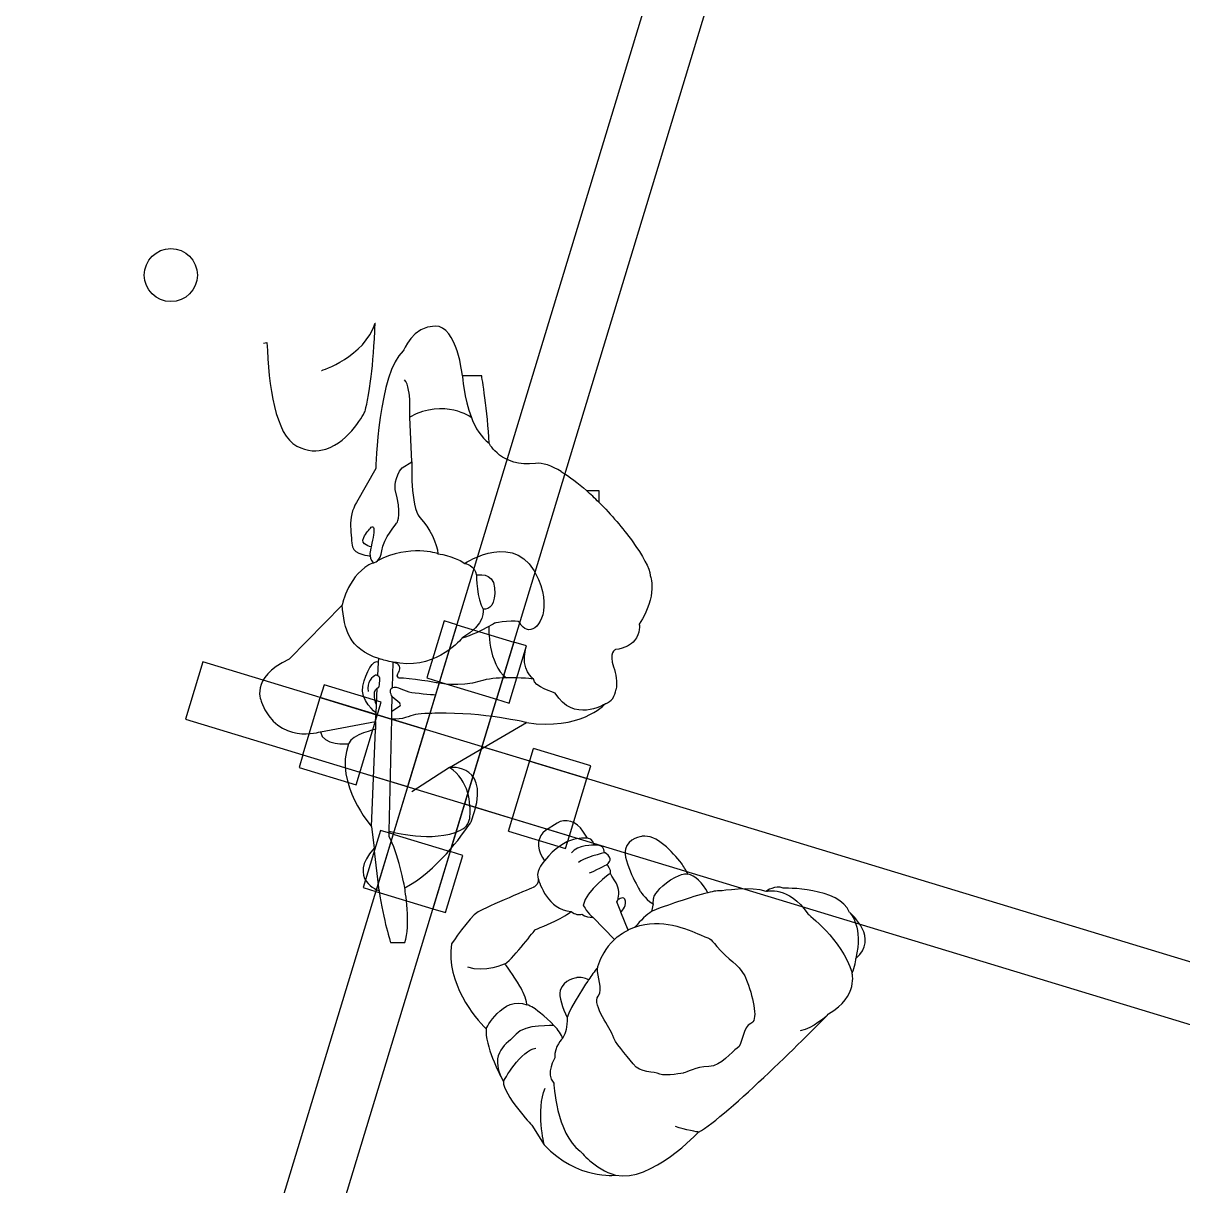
# Model space of a CAD drawing. Header units: millimetres. Extents: x 13722 to 114356, y -17117 to 61088.
# Drawn here: x 71560 to 73308, y 48318 to 50070 of the extents above; entities that cross this region are included whole.
import ezdxf

# ---------------------------------------------------------------- set-up
doc = ezdxf.new("R2010")
doc.units = ezdxf.units.MM
for name, color, linetype in [('01', 3, 'Continuous'), ('02', 250, 'Continuous'), ('Toffu_Outline', 8, 'Continuous')]:
    doc.layers.add(name, color=color, linetype=linetype)

# ---------------------------------------------------------------- blocks, each defined once
blk = doc.blocks.new('2t')
at = {"layer": '02'}
h = blk.add_hatch(dxfattribs=at)
h.set_pattern_fill('AR-CONC', color=6, scale=50)
h.paths.add_polyline_path([(94283.9, -5120.8, 1), (94363.9, -5120.8, 1)])
at = {"layer": '02', "color": 6, "lineweight": 30}
blk.add_circle((94323.9, -5120.8), 40, dxfattribs=at)
blk = doc.blocks.new('90_90')
at = {"layer": '02'}
for p, q in [((12638.8, -431.1), (12618.8, -431.1)), ((12618.8, -431.1), (12618.8, -521.1)), ((12638.8, -431.1), (12638.8, -521.1)), ((12638.8, -431.1), (12728.8, -431.1)), ((12728.8, -431.1), (12728.8, -521.1)), ((12748.8, -431.1), (12728.8, -431.1)), ((12748.8, -521.1), (12748.8, -431.1)), ((12618.8, -521.1), (12748.8, -521.1)), ((12638.8, -521.1), (12638.8, -596.1)), ((12728.8, -596.1), (12728.8, -521.1)), ((12473.8, -576.1), (12473.8, -596.1)), ((12563.8, -576.1), (12473.8, -576.1)), ((12563.8, -596.1), (12563.8, -576.1)), ((12803.8, -576.1), (12803.8, -596.1)), ((12893.8, -576.1), (12803.8, -576.1)), ((12893.8, -596.1), (12893.8, -576.1)), ((12563.8, -596.1), (12473.8, -596.1)), ((12473.8, -596.1), (12473.8, -686.1)), ((12563.8, -596.1), (12563.8, -606.1)), ((12803.8, -596.1), (12563.8, -596.1)), ((12563.8, -606.1), (12563.8, -686.1)), ((12893.8, -596.1), (12803.8, -596.1)), ((12803.8, -596.1), (12803.8, -606.1)), ((12803.8, -606.1), (12803.8, -686.1)), ((12893.8, -596.1), (12893.8, -686.1)), ((12563.8, -686.1), (12473.8, -686.1)), ((12473.8, -686.1), (12473.8, -706.1)), ((12563.8, -706.1), (12563.8, -686.1)), ((12563.8, -686.1), (12803.8, -686.1)), ((12638.8, -686.1), (12638.8, -761.1)), ((12728.8, -761.1), (12728.8, -686.1)), ((12893.8, -686.1), (12803.8, -686.1)), ((12803.8, -686.1), (12803.8, -706.1)), ((12893.8, -706.1), (12893.8, -686.1)), ((12473.8, -706.1), (12563.8, -706.1)), ((12803.8, -706.1), (12893.8, -706.1)), ((12618.8, -761.1), (12618.8, -851.1)), ((12618.8, -761.1), (12748.8, -761.1)), ((12638.8, -761.1), (12638.8, -851.1)), ((12728.8, -761.1), (12728.8, -851.1)), ((12748.8, -851.1), (12748.8, -761.1)), ((12618.8, -851.1), (12638.8, -851.1)), ((12638.8, -851.1), (12728.8, -851.1)), ((12728.8, -851.1), (12748.8, -851.1))]:
    blk.add_line(p, q, dxfattribs=at)
for points in [[(12728.8, -596.1), (12638.8, -596.1)], [(12638.8, -686.1), (12728.8, -686.1)]]:
    blk.add_lwpolyline(points, dxfattribs=at)
blk = doc.blocks.new('RW')
at = {"layer": '02'}
blk.add_line((92488.9, -23436.7), (92462.7, -23522.8), dxfattribs=at)
for points in [[(92083.4, -24771.4), (92169.5, -24797.6), (93109.9, -21702.3), (93023.8, -21676.1)], [(96720.6, -24816.3), (96746.7, -24730.2), (92154, -23334.9), (92127.9, -23421)]]:
    blk.add_lwpolyline(points, close=True, dxfattribs=at)
at = {"layer": '02', "rotation": 73.10102855420456}
blk.add_blockref('90_90', (88218.5, -35442.5), dxfattribs=at)
blk = doc.blocks.new('FWFW')
at = {"layer": 'Toffu_Outline'}
for p, q in [((106510, -5802.1), (106510.2, -5796.7)), ((106510.2, -5796.7), (106510.3, -5796)), ((106508.9, -5822.6), (106510, -5802.1)), ((106530.8, -5840.1), (106531.7, -5801.9)), ((106531.7, -5801.9), (106531.7, -5801.8)), ((106506.7, -5866.4), (106508, -5841.2)), ((106508, -5841.2), (106508, -5841.1)), ((106506.1, -5878.9), (106506.7, -5866.5)), ((106505.4, -5891.5), (106506.1, -5878.9)), ((106499.1, -6049.5), (106505.4, -5903.3)), ((106616.8, -5960.6), (106560.1, -5997.3)), ((106510.6, -6146.3), (106503.1, -6082.2))]:
    blk.add_line(p, q, dxfattribs=at)
for points in [[(106423.8, -5362.7), (106423.8, -5362.7), (106489.1, -5341.4), (106504.7, -5291.3)], [(106497.8, -5378.8), (106500.4, -5359.9), (106502.8, -5334.8), (106504.2, -5303)], [(106504.2, -5303), (106504.4, -5299.2), (106504.6, -5295.3), (106504.7, -5291.3)], [(106504.7, -5291.3), (106504.7, -5291.3), (106505.3, -5291.2), (106505.3, -5291.2)], [(106336.3, -5321.2), (106336.3, -5321.2), (106341.7, -5320.2), (106341.7, -5320.2)], [(106341.7, -5320.2), (106344.1, -5385.6), (106354.3, -5459.8), (106386.7, -5476.5)], [(106547.1, -5333), (106510.1, -5364.5), (106505.6, -5510), (106505.6, -5510)], [(106556.8, -5404), (106556.8, -5404), (106555.4, -5381.3), (106548.8, -5376.6)], [(106665.4, -5370.7), (106665.4, -5370.7), (106636.4, -5370.7), (106636.4, -5370.7)], [(106636.4, -5370.7), (106636.4, -5370.7), (106638.3, -5403.8), (106649.8, -5433.4)], [(106676.8, -5472), (106674.3, -5425.2), (106665.4, -5370.7), (106665.4, -5370.7)], [(106489.3, -5424.5), (106489.3, -5424.5), (106493.6, -5410.1), (106497.8, -5378.8)], [(106649.8, -5433.4), (106649.8, -5433.4), (106610.1, -5404), (106556.8, -5432.7)], [(106556.8, -5432.7), (106556.8, -5432.7), (106556.8, -5404), (106556.8, -5404)], [(106430.5, -5480.9), (106466.6, -5469.5), (106489.3, -5424.5), (106489.3, -5424.5)], [(106560.1, -5500), (106560.1, -5500), (106556.8, -5432.7), (106556.8, -5432.7)], [(106649.8, -5433.4), (106655.8, -5448.9), (106664.4, -5463.5), (106676.8, -5472)], [(106386.7, -5476.5), (106402.8, -5484.8), (106417.5, -5485), (106430.5, -5480.9)], [(106430.5, -5480.9), (106430.5, -5480.9), (106430.5, -5480.9), (106430.5, -5480.9)], [(106430.5, -5480.9), (106430.5, -5480.9), (106430.5, -5480.9), (106430.5, -5480.9)], [(106676.9, -5472.6), (106676.9, -5472.4), (106676.8, -5472.2), (106676.8, -5472)], [(106746.6, -5502.5), (106694.6, -5508.7), (106676.9, -5472.6), (106676.9, -5472.6)], [(106545.5, -5509.3), (106545.5, -5509.3), (106560.1, -5500), (106560.1, -5500)], [(106560.1, -5500), (106560.1, -5500), (106557.6, -5568), (106572.1, -5584)], [(106505.6, -5510), (106505.6, -5510), (106476.5, -5561.2), (106476.5, -5561.2)], [(106534.8, -5542), (106534.8, -5542), (106533.5, -5522), (106545.5, -5509.3)], [(106785.3, -5514.7), (106770.7, -5506), (106757.3, -5501.2), (106746.6, -5502.5)], [(106785.3, -5514.7), (106797.5, -5522), (106810.5, -5532), (106823.4, -5543.5)], [(106538.1, -5591.3), (106538.1, -5591.3), (106545.5, -5578), (106534.8, -5542)], [(106841.9, -5560.9), (106835.8, -5554.9), (106829.7, -5549), (106823.4, -5543.5)], [(106823.4, -5543.5), (106823.4, -5543.5), (106841.9, -5543.5), (106841.9, -5543.5)], [(106841.9, -5543.5), (106841.9, -5543.5), (106841.9, -5560.9), (106841.9, -5560.9)], [(106476.5, -5561.2), (106470.2, -5572.2), (106467.2, -5584.7), (106467.8, -5597.4)], [(106841.9, -5560.9), (106860.7, -5579.7), (106878.4, -5600.4), (106892.1, -5619.4)], [(106572.1, -5584), (106586.6, -5600), (106599.1, -5624), (106599.1, -5638.5)], [(106467.8, -5597.4), (106468.4, -5608.9), (106469.3, -5622.3), (106470.6, -5628.2)], [(106487.5, -5614.3), (106490.9, -5607.5), (106495.7, -5602.1), (106498.8, -5598.8)], [(106498.8, -5598.8), (106500.3, -5597.3), (106502.9, -5598.3), (106502.9, -5600.5)], [(106502.9, -5600.5), (106503, -5604.9), (106502.3, -5613.1), (106498.8, -5628.2)], [(106514.8, -5634), (106516.8, -5616), (106538.1, -5591.3), (106538.1, -5591.3)], [(106640.1, -5653.1), (106640.1, -5653.1), (106719.1, -5599.5), (106751.1, -5677.5)], [(106498.8, -5628.2), (106498.8, -5628.2), (106481.8, -5625.3), (106487.5, -5614.3)], [(106892.1, -5619.4), (106908, -5641.3), (106918.7, -5660.6), (106919.4, -5671.3)], [(106470.6, -5628.2), (106473.1, -5639.7), (106497, -5642), (106497, -5642)], [(106497.8, -5632.7), (106497.8, -5632.7), (106496.1, -5637.1), (106497, -5642)], [(106498.8, -5628.2), (106498.5, -5629.7), (106498.1, -5631.1), (106497.8, -5632.7)], [(106599.1, -5638.5), (106599.1, -5638.5), (106557.5, -5623.9), (106508.4, -5649.2)], [(106508.4, -5649.2), (106511.2, -5646.7), (106513.9, -5642.2), (106514.8, -5634)], [(106599.1, -5638.5), (106599.1, -5638.5), (106620.7, -5641.1), (106640.1, -5653.1)], [(106502, -5652.2), (106465.1, -5667.2), (106455.1, -5716), (106455.1, -5716)], [(106497, -5642), (106496.5, -5646.4), (106502, -5652.2), (106502, -5652.2)], [(106502, -5652.2), (106502, -5652.2), (106505.2, -5652.1), (106508.4, -5649.2)], [(106508.4, -5649.2), (106508.4, -5649.2), (106508.3, -5649.2), (106508.3, -5649.2)], [(106640.1, -5653.1), (106640.1, -5653.1), (106655.3, -5656), (106657.4, -5670.7)], [(106657.4, -5670.7), (106657.4, -5670.7), (106682.8, -5665.3), (106684.8, -5690)], [(106657.4, -5670.7), (106657.4, -5670.7), (106658.3, -5708.5), (106667.4, -5722)], [(106919.4, -5671.3), (106919.4, -5671.3), (106931.4, -5701.3), (106902.8, -5744.7)], [(106684.8, -5690), (106686.8, -5714.6), (106677.4, -5724), (106667.4, -5722)], [(106751.1, -5677.5), (106771.7, -5727.8), (106748.9, -5757.8), (106733.1, -5752.5)], [(106455.1, -5716), (106455.1, -5716), (106375.1, -5797.5), (106375.1, -5797.5)], [(106510.2, -5796.7), (106465, -5782.2), (106458.2, -5752.6), (106455.1, -5716)], [(106667.4, -5722), (106667.4, -5722), (106672.5, -5744.7), (106635.6, -5766)], [(106685.1, -5743), (106685.1, -5743), (106681.6, -5745.2), (106675.9, -5748.3)], [(106722.6, -5742.5), (106720.1, -5737), (106685.1, -5743), (106685.1, -5743)], [(106733.1, -5752.5), (106730.1, -5751.5), (106725.1, -5748), (106722.6, -5742.5)], [(106902.8, -5744.7), (106902.8, -5744.7), (106905, -5758.2), (106895.8, -5769.4)], [(106675.9, -5748.3), (106666.2, -5753.7), (106650.2, -5761.8), (106635.6, -5766)], [(106675.9, -5748.3), (106675.9, -5748.3), (106674.6, -5805.5), (106702.6, -5825.5)], [(106635.6, -5766), (106635.6, -5766), (106599.1, -5811), (106542.1, -5803.5)], [(106895.8, -5769.4), (106890.6, -5775.7), (106881.7, -5781.2), (106866.8, -5783)], [(106375.1, -5797.5), (106314.1, -5826.1), (106333.6, -5862.5), (106333.6, -5862.5)], [(106531.7, -5801.9), (106523.7, -5800.5), (106516.6, -5798.7), (106510.2, -5796.7)], [(106743.4, -5827.3), (106743.4, -5827.3), (106723.6, -5813.2), (106731.6, -5783)], [(106866.8, -5783), (106866.8, -5783), (106856.4, -5787.5), (106864.1, -5809.1)], [(106542.1, -5803.5), (106538.5, -5803), (106535, -5802.4), (106531.7, -5801.9)], [(106540.2, -5806.1), (106538.5, -5804.1), (106532.7, -5802.2), (106531.7, -5801.9)], [(106538.2, -5821.1), (106540.3, -5817.2), (106544.2, -5810.7), (106540.2, -5806.1)], [(106864.1, -5809.1), (106867.9, -5819.8), (106869.6, -5832.1), (106868, -5842.6)], [(106505.1, -5821.7), (106502, -5822.8), (106491.1, -5832), (106494.1, -5846)], [(106508.6, -5822.4), (106507.3, -5821.8), (106505.9, -5821.4), (106505.1, -5821.7)], [(106508.9, -5822.6), (106508.8, -5822.5), (106508.7, -5822.5), (106508.6, -5822.4)], [(106511.8, -5827.6), (106511.9, -5825.5), (106510.8, -5823.6), (106508.9, -5822.6)], [(106510.8, -5838.4), (106511.4, -5836), (106511.7, -5831), (106511.8, -5827.6)], [(106541, -5826), (106539.5, -5826.1), (106537.4, -5822.4), (106538.2, -5821.1)], [(106598.8, -5833.3), (106598.8, -5833.3), (106555, -5825.4), (106541, -5826)], [(106662.8, -5830.6), (106632.8, -5840), (106598.8, -5833.3), (106598.8, -5833.3)], [(106702.6, -5825.5), (106689, -5825.7), (106674.4, -5827.1), (106662.8, -5830.6)], [(106743.4, -5827.3), (106743.4, -5827.3), (106724.3, -5825.1), (106702.6, -5825.5)], [(106776.1, -5848.7), (106776.1, -5848.7), (106743.4, -5838.6), (106743.4, -5827.3)], [(106506.7, -5866.4), (106506.3, -5865.3), (106499.1, -5846.7), (106508, -5841.2)], [(106508, -5841.2), (106508.3, -5840.9), (106508.7, -5840.8), (106509.1, -5840.6)], [(106509.1, -5840.6), (106510, -5840.2), (106510.6, -5839.3), (106510.8, -5838.4)], [(106530.5, -5854), (106530.5, -5854), (106523.9, -5843.3), (106530.8, -5840.1)], [(106530.8, -5840.1), (106537.8, -5837), (106547.8, -5846), (106560.1, -5847.6)], [(106560.1, -5847.6), (106572.4, -5849.3), (106596.4, -5851.3), (106596.4, -5851.3)], [(106851.7, -5864.7), (106849.7, -5865.9), (106803.5, -5894), (106776.1, -5848.7)], [(106851.8, -5864.6), (106861.4, -5861.8), (106866.4, -5853.2), (106868, -5842.6)], [(106868, -5842.6), (106868, -5842.6), (106868, -5842.6), (106868, -5842.6)], [(106333.6, -5862.5), (106358.6, -5927.5), (106422.4, -5906.8), (106422.4, -5906.8)], [(106506.7, -5866.5), (106506.7, -5866.5), (106506.7, -5866.5), (106506.7, -5866.4)], [(106530, -5876), (106530, -5876), (106530.5, -5854), (106530.5, -5854)], [(106541.9, -5864), (106541.9, -5864), (106530.5, -5854), (106530.5, -5854)], [(106541.6, -5868.5), (106543.1, -5867.5), (106543.3, -5865.3), (106541.9, -5864)], [(106732.8, -5893), (106813.1, -5905.1), (106849.8, -5866.8), (106851.7, -5864.7)], [(106851.8, -5864.6), (106851.8, -5864.6), (106851.7, -5864.6), (106851.7, -5864.7)], [(106529.8, -5887.9), (106529.8, -5887.9), (106530, -5876), (106530, -5876)], [(106565.6, -5881), (106557.1, -5883), (106545.8, -5888.9), (106529.8, -5887.9)], [(106530, -5876), (106530, -5876), (106541.6, -5868.5), (106541.6, -5868.5)], [(106598.6, -5879), (106598.6, -5879), (106574.1, -5879), (106565.6, -5881)], [(106732.8, -5893), (106732.8, -5893), (106668.6, -5877.5), (106598.6, -5879)], [(106422.4, -5906.8), (106422.4, -5906.8), (106505.4, -5891.5), (106505.4, -5891.5)], [(106505.4, -5903.3), (106505.4, -5903.3), (106470.3, -5910.3), (106464.5, -5924.9)], [(106505.4, -5891.5), (106505.4, -5891.5), (106505.4, -5903.3), (106505.4, -5903.3)], [(106525.9, -6056.7), (106525.9, -6056.7), (106529.8, -5887.9), (106529.8, -5887.9)], [(106616.8, -5960.6), (106616.8, -5960.6), (106732.8, -5893), (106732.8, -5893)], [(106422.4, -5906.8), (106424.6, -5928.5), (106464.5, -5924.9), (106464.5, -5924.9)], [(106464.5, -5924.9), (106442.9, -5986.2), (106499.1, -6049.5), (106499.1, -6049.5)], [(106649.3, -6042.7), (106684.2, -5954), (106616.8, -5960.6), (106616.8, -5960.6)], [(106647.7, -6034.5), (106649, -6015.5), (106646.8, -5980.7), (106616.8, -5960.6)], [(106644.3, -6045.4), (106646.2, -6042.2), (106647.4, -6038.4), (106647.7, -6034.5)], [(106646.8, -6046.5), (106648.4, -6044.1), (106649.3, -6042.7), (106649.3, -6042.7)], [(106818, -6056.7), (106808.6, -6042.1), (106791.1, -6036.6), (106779, -6044.5)], [(106499.1, -6049.5), (106499.1, -6049.5), (106503.1, -6082.2), (106503.1, -6082.2)], [(106525.8, -6065.3), (106525.8, -6065.3), (106525.9, -6056.7), (106525.9, -6056.7)], [(106525.8, -6056.7), (106525.8, -6056.7), (106525.8, -6056.7), (106525.9, -6056.7)], [(106525.9, -6056.7), (106529.5, -6057.7), (106591.7, -6075), (106633.6, -6055.2)], [(106549.4, -6142), (106597, -6117.6), (106636.6, -6061.8), (106646.8, -6046.5)], [(106633.6, -6055.2), (106638.2, -6053.1), (106641.9, -6049.6), (106644.3, -6045.4)], [(106761.7, -6055.6), (106749.6, -6063.5), (106747.4, -6081.6), (106756.8, -6096.2)], [(106779, -6044.5), (106779, -6044.5), (106761.7, -6055.6), (106761.7, -6055.6)], [(106824.8, -6067.3), (106824.8, -6067.3), (106818, -6056.7), (106818, -6056.7)], [(106966.4, -6105), (106953.4, -6088.4), (106928.2, -6060.9), (106907.3, -6064.4)], [(106549.4, -6142), (106549.4, -6142), (106538.8, -6086.3), (106525.8, -6065.3)], [(106824.8, -6067.3), (106824.8, -6067.3), (106790.5, -6061.2), (106760.1, -6101.2)], [(106835.1, -6077.8), (106835.1, -6077.8), (106809.8, -6077), (106800.5, -6089.5)], [(106835.1, -6077.8), (106834.2, -6068), (106824.8, -6067.3), (106824.8, -6067.3)], [(106850.7, -6089.2), (106849.5, -6074.6), (106835.1, -6077.8), (106835.1, -6077.8)], [(106907.3, -6064.4), (106907.3, -6064.4), (106886.4, -6066.6), (106881.9, -6083.8)], [(106503.1, -6082.2), (106461.6, -6129.2), (106510.6, -6146.3), (106510.6, -6146.3)], [(106850.7, -6089.2), (106850.7, -6089.2), (106816.6, -6097.3), (106811.5, -6103.7)], [(106858.2, -6095.8), (106855.7, -6090.9), (106850.7, -6089.2), (106850.7, -6089.2)], [(106853.7, -6107.2), (106853.7, -6107.2), (106861.5, -6102.5), (106858.2, -6095.8)], [(106881.9, -6083.8), (106877.3, -6101), (106904.2, -6146.9), (106904.2, -6146.9)], [(106760.2, -6101.4), (106760.1, -6101.4), (106746.9, -6115), (106750, -6126.1)], [(106756.8, -6096.2), (106756.8, -6096.2), (106760.1, -6101.2), (106760.1, -6101.2)], [(106760.1, -6101.2), (106760.1, -6101.2), (106760.2, -6101.4), (106760.2, -6101.4)], [(106760.1, -6101.2), (106760.1, -6101.2), (106760.1, -6101.3), (106760.1, -6101.3)], [(106853.7, -6107.2), (106853.7, -6107.2), (106833.6, -6118.1), (106827.2, -6120.1)], [(106859.3, -6120.3), (106861.1, -6114.4), (106855, -6107.6), (106853.7, -6107.2)], [(106976.1, -6121.3), (106972.9, -6114.8), (106969.5, -6109), (106966.4, -6105)], [(106750.4, -6127.6), (106752.3, -6137.6), (106743.5, -6141.3), (106743.5, -6141.3)], [(106750, -6126.1), (106750, -6126.1), (106750.1, -6126.6), (106750.4, -6127.6)], [(106750.4, -6127.6), (106752.6, -6135.8), (106764.8, -6174.8), (106800.1, -6177.9)], [(106859.3, -6120.3), (106859.3, -6120.3), (106822.5, -6145.7), (106818.4, -6168.5)], [(106861.7, -6124.3), (106860.3, -6121.8), (106859.3, -6120.3), (106859.3, -6120.3)], [(106866.2, -6131.3), (106866.2, -6131.3), (106861.7, -6124.3), (106861.7, -6124.3)], [(106926.2, -6153.1), (106930.1, -6146.9), (106941.4, -6131.9), (106966.5, -6121.9)], [(106966.5, -6121.9), (106969.4, -6120.7), (106973.2, -6120.9), (106976.1, -6121.3)], [(107006.4, -6149.4), (106997.7, -6135), (106987.3, -6122.8), (106976.1, -6121.3)], [(106510.6, -6146.3), (106517.5, -6192.2), (106528.1, -6224.3), (106528.1, -6224.3)], [(106549.4, -6224.3), (106558.8, -6200.7), (106549.4, -6142), (106549.4, -6142)], [(106743.5, -6141.3), (106743.5, -6141.3), (106673.3, -6170.5), (106659.8, -6178.4)], [(106871.1, -6157.8), (106873.2, -6149.6), (106871.8, -6139.9), (106866.2, -6131.3)], [(106904.2, -6146.9), (106904.2, -6146.9), (106910.4, -6157.3), (106923.6, -6166.4)], [(107025.6, -6146.7), (107022.7, -6145.9), (107015.6, -6147.1), (107006.4, -6149.4)], [(107094, -6147.4), (107073.3, -6139.7), (107025.6, -6146.7), (107025.6, -6146.7)], [(107120, -6142.5), (107107.8, -6137.4), (107094.8, -6146.8), (107094, -6147.4)], [(107094, -6147.4), (107095.6, -6147), (107127.4, -6138.3), (107156.9, -6181.2)], [(107094, -6147.4), (107094, -6147.4), (107094, -6147.4), (107094, -6147.4)], [(107220, -6179.1), (107205.1, -6140.9), (107120, -6142.5), (107120, -6142.5)], [(106869, -6163.4), (106869.5, -6162.4), (106870.4, -6161.1), (106870.8, -6160)], [(106875, -6178.3), (106875, -6178.3), (106869, -6163.4), (106869, -6163.4)], [(106882, -6161.9), (106880.7, -6152.6), (106870.8, -6160), (106870.8, -6160)], [(106870.8, -6160), (106870.9, -6159.3), (106871, -6158.6), (106871.1, -6157.8)], [(106875.1, -6178.3), (106875.1, -6178.3), (106883.3, -6171.3), (106882, -6161.9)], [(106923.6, -6166.4), (106923.6, -6166.4), (106924.4, -6158.6), (106924.4, -6158.6)], [(106924.4, -6158.6), (106924.6, -6156.6), (106925.2, -6154.8), (106926.2, -6153.1)], [(107006.4, -6149.4), (106981.2, -6155.6), (106940, -6170.2), (106925, -6176)], [(106659.8, -6178.4), (106646.3, -6186.2), (106619.8, -6226.6), (106619.8, -6226.6)], [(106779.8, -6190.4), (106790, -6185.5), (106800.2, -6177.9), (106800.2, -6177.9)], [(106800.2, -6177.9), (106806, -6182.5), (106811.7, -6183), (106816.4, -6181.9)], [(106816.4, -6181.9), (106821.7, -6185.2), (106827.6, -6186.9), (106833.3, -6186.6)], [(106818.4, -6168.5), (106818.4, -6168.5), (106825.7, -6181.7), (106833.3, -6186.6)], [(106875.1, -6178.4), (106875.1, -6178.4), (106875, -6178.3), (106875, -6178.3)], [(106875.1, -6178.6), (106875.1, -6178.6), (106875.1, -6178.3), (106875.1, -6178.3)], [(106886.1, -6205.8), (106886.1, -6205.8), (106875.1, -6178.6), (106875.1, -6178.6)], [(106921.4, -6177.9), (106914.1, -6182.1), (106905.1, -6191.2), (106896.3, -6201.3)], [(106923.6, -6166.4), (106923.6, -6166.4), (106921.4, -6177.9), (106921.4, -6177.9)], [(106925, -6176), (106923.9, -6176.5), (106922.6, -6177.1), (106921.4, -6177.9)], [(107156.9, -6181.2), (107156.9, -6181.2), (107207.9, -6219.9), (107223.6, -6269.9)], [(107220, -6179.1), (107220, -6179.1), (107220.1, -6179.1), (107220.1, -6179.2)], [(107229.3, -6248.3), (107265.3, -6218.4), (107222.5, -6181.2), (107220.1, -6179.2)], [(107220.1, -6179.2), (107221.5, -6180.7), (107240.5, -6201.9), (107229.3, -6248.3)], [(106745.6, -6205.4), (106745.6, -6205.4), (106769.6, -6195.4), (106779.8, -6190.4)], [(106833.3, -6186.6), (106833.3, -6186.6), (106865.3, -6219.8), (106865.3, -6219.8)], [(106896.3, -6201.3), (106936.1, -6186.5), (106974.8, -6204.5), (106995.1, -6213)], [(106896.3, -6201.3), (106896.3, -6201.3), (106896.3, -6201.3), (106896.3, -6201.3)], [(106700.5, -6256.7), (106715.1, -6245.9), (106745.6, -6205.4), (106745.6, -6205.4)], [(106865.3, -6219.8), (106870.8, -6214.8), (106877.6, -6210.1), (106886.1, -6205.8)], [(106886.1, -6205.8), (106886.1, -6205.8), (106886.2, -6205.7), (106886.2, -6205.7)], [(106891.8, -6203.1), (106889.8, -6203.9), (106888, -6204.8), (106886.2, -6205.7)], [(106896.2, -6201.4), (106894.7, -6202), (106893.3, -6202.5), (106891.8, -6203.1)], [(106896.3, -6201.3), (106896.2, -6201.4), (106896.2, -6201.4), (106896.2, -6201.4)], [(106995.1, -6213), (107016.2, -6221.8), (107007.1, -6216.6), (107025.7, -6236.9)], [(106528.1, -6224.3), (106528.1, -6224.3), (106549.4, -6224.3), (106549.4, -6224.3)], [(106619.8, -6226.6), (106611.4, -6285.9), (106655.2, -6337.5), (106671.9, -6354.7)], [(106865.3, -6219.8), (106850.8, -6233.1), (106845.2, -6247.6), (106841.2, -6257)], [(107025.7, -6236.9), (107044.3, -6257.3), (107055.5, -6257), (107065.6, -6283.7)], [(107223.6, -6269.9), (107228.4, -6263.4), (107229.3, -6248.3), (107229.3, -6248.3)], [(106700.5, -6256.7), (106700.5, -6256.7), (106669.8, -6271.3), (106644.5, -6261.4)], [(106722.9, -6290.1), (106713.5, -6274.7), (106700.5, -6256.7), (106700.5, -6256.7)], [(106839.8, -6262.7), (106835.3, -6268.1), (106830.8, -6274.2), (106826.5, -6280.6)], [(106840.9, -6305.3), (106849.4, -6293.9), (106838.7, -6276.2), (106839.8, -6262.7)], [(106841.2, -6257), (106840.4, -6258.8), (106840, -6260.7), (106839.8, -6262.7)], [(106839.8, -6262.7), (106839.8, -6262.7), (106839.8, -6262.7), (106839.8, -6262.7)], [(107188.3, -6332.1), (107234, -6304.9), (107223.6, -6269.9), (107223.6, -6269.9)], [(106809, -6277.4), (106809, -6277.4), (106788.2, -6279.6), (106783.6, -6296.8)], [(106826.5, -6280.6), (106826.5, -6280.6), (106797.8, -6323), (106794.2, -6337.3)], [(106826.5, -6280.6), (106820.6, -6277.8), (106814.6, -6276.5), (106809, -6277.4)], [(107065.6, -6283.7), (107075.7, -6310.4), (107082.3, -6343.3), (107070.8, -6346.5)], [(106671.9, -6354.7), (106671.9, -6354.7), (106696.7, -6304.3), (106733.6, -6318.2)], [(106733.4, -6317.4), (106731.6, -6307.8), (106728, -6298.5), (106722.9, -6290.1)], [(106783.6, -6296.8), (106781.1, -6306), (106787.6, -6323.2), (106794.2, -6337.3)], [(106733.6, -6318.2), (106733.5, -6317.9), (106733.4, -6317.7), (106733.4, -6317.4)], [(106733.7, -6318.2), (106733.7, -6318.2), (106733.6, -6318.2), (106733.6, -6318.2)], [(106733.6, -6318.2), (106733.6, -6318.2), (106733.6, -6318.2), (106733.6, -6318.2)], [(106733.6, -6318.2), (106733.6, -6318.2), (106733.6, -6318.2), (106733.7, -6318.2)], [(106743.4, -6322.9), (106740.2, -6320.8), (106736.9, -6319.3), (106733.7, -6318.2)], [(106774.6, -6349.8), (106761.4, -6335.7), (106743.4, -6322.9), (106743.4, -6322.9)], [(106992.3, -6510.1), (107035.1, -6486.8), (107167.3, -6353.4), (107186.1, -6334.4)], [(107186.1, -6334.4), (107183.8, -6336.5), (107164.9, -6353.2), (107145.6, -6357.5)], [(107186.3, -6334.2), (107186.3, -6334.2), (107186.2, -6334.3), (107186.1, -6334.4)], [(107186.3, -6334.2), (107187.6, -6332.9), (107188.3, -6332.1), (107188.3, -6332.1)], [(106671.9, -6354.7), (106670.4, -6379.9), (106691.5, -6421.5), (106696.8, -6431.5)], [(106774.6, -6349.8), (106774.6, -6349.8), (106730.2, -6347.1), (106717.2, -6362.5)], [(106787.3, -6369), (106785.6, -6363.1), (106780.6, -6356.3), (106774.6, -6349.8)], [(107070.8, -6346.5), (107059.4, -6349.7), (107059.1, -6379.1), (107050.3, -6383.8)], [(106717.2, -6362.5), (106704.5, -6377.6), (106675.1, -6389.3), (106696.8, -6431.5)], [(106787.3, -6369), (106787.3, -6369), (106774.6, -6380.4), (106775.6, -6398.3)], [(106698, -6433.7), (106698, -6433.7), (106725.1, -6385.8), (106747.2, -6383.6)], [(107050.3, -6383.8), (107041.6, -6388.6), (107027.3, -6410.7), (107007.5, -6411.3)], [(106775.6, -6398.3), (106775.6, -6398.3), (106761.1, -6421.7), (106773.9, -6436.3)], [(107007.5, -6411.3), (106987.7, -6411.9), (106973.8, -6420.2), (106970, -6420.9)], [(106696.8, -6431.5), (106697.2, -6432.2), (106697.6, -6432.9), (106698, -6433.7)], [(106698, -6433.7), (106697.9, -6453.6), (106740.7, -6499.7), (106740.7, -6499.7)], [(106759.7, -6529.3), (106759.7, -6529.3), (106747, -6477.2), (106760.8, -6443.9)], [(106773.9, -6436.3), (106773.9, -6436.3), (106777.8, -6512.5), (106813.9, -6538.7)], [(106740.7, -6499.7), (106740.7, -6499.7), (106759.7, -6529.3), (106759.7, -6529.3)], [(106867.2, -6575), (106920.7, -6586.7), (106992.3, -6510.1), (106992.3, -6510.1)], [(106992.3, -6510.1), (106992.3, -6510.1), (106971.3, -6506.7), (106957.6, -6501.8)], [(106759.7, -6529.3), (106809.5, -6582.8), (106867.2, -6575), (106867.2, -6575)], [(106813.9, -6538.7), (106813.9, -6538.7), (106835.1, -6565.9), (106867.2, -6575)]]:
    blk.add_open_spline(points, degree=3, dxfattribs=at)
for points, knots in [([(106636.4, -5370.7), (106636.4, -5370.7), (106628.6, -5295.5), (106595.1, -5295.5), (106561.6, -5295.5), (106547.1, -5333), (106547.1, -5333)], [16, 16, 16, 16, 17, 17, 17, 18, 18, 18, 18]), ([(106506.1, -5878.9), (106506.1, -5878.9), (106481.5, -5858.6), (106486.3, -5838), (106491.1, -5817.5), (106501.7, -5796.4), (106510, -5802.1)], [0, 0, 0, 0, 1, 1, 1, 2, 2, 2, 2]), ([(106893.7, -6407.5), (106882.8, -6393.2), (106865, -6374.3), (106862.9, -6364.7), (106860.8, -6355), (106831.1, -6318.4), (106840.9, -6305.3)], [10, 10, 10, 10, 11, 11, 11, 12, 12, 12, 12]), ([(106794.2, -6337.3), (106794.6, -6352), (106791, -6361.8), (106788.9, -6366.2), (106788, -6368.1), (106787.3, -6369), (106787.3, -6369)], [21, 21, 21, 21, 22, 22, 22, 23, 23, 23, 23]), ([(106970, -6420.9), (106970, -6420.9), (106943, -6426.7), (106933.9, -6422.6), (106924.9, -6418.6), (106904.6, -6421.9), (106893.7, -6407.5)], [8, 8, 8, 8, 9, 9, 9, 10, 10, 10, 10])]:
    blk.add_open_spline(points, degree=3, knots=knots, dxfattribs=at)

msp = doc.modelspace()

# ---------------------------------------------------------------- hatches: boundary and pattern name
at = {"layer": '01', "lineweight": -2, "true_color": 0x999b37}
h = msp.add_hatch(dxfattribs=at)
h.set_pattern_fill('AR-SAND', color=55, scale=5)
h.set_pattern_definition([(37.5, (-19358.14, 55669.14), (-8.00016, 244.7066), [0, -193.04, 0, -215.9, 0, -206.375]), (7.5, (-19358.14, 55669.14), (224.7616, 358.4126), [0, -104.14, 0, -173.99, 0, -66.675]), (327.5, (-19514.35, 55669.14), (395.4962, 0.7186), [0, -63.5, 0, -228.6, 0, -298.45]), (317.5, (-19514.35, 55669.14), (381.7782, 111.4647), [0, -31.75, 0, -149.86, 0, -171.45])])
h.paths.add_polyline_path([(70453.8, 46925), (70453.8, 44706.3), (72599.6, 43985), (76293.8, 43985), (76293.8, 46925)], flags=17)
h.paths.add_polyline_path([(70453.8, 56885), (70453.8, 54825), (72903.8, 54825), (72903.8, 56885)], flags=17)
h.paths.add_polyline_path([(79063.8, 48295), (79063.8, 46455), (81313.8, 46455), (81313.8, 48295)], flags=17)
h.paths.add_polyline_path([(66994.8, 54545, 0.409585), (64324.8, 57165), (62204.1, 57165), (62204.1, 41905), (62204.1, 40905), (83214.7, 40905), (83214.7, 57165), (77183.8, 57165), (77183.8, 54545), (78783.8, 54545), (78783.8, 52975), (81593.8, 52975), (81593.8, 48575), (81593.8, 46175), (81593.8, 41905), (72553.8, 41905), (64324.8, 44405), (64324.8, 47105), (64324.8, 49485), (66994.8, 49485)])

# ---------------------------------------------------------------- block references
at = {"layer": '02'}
for name, p in [('RW', (-20323.1, 72442.3)), ('FWFW', (-34414, 54909.1)), ('2t', (-22541.1, 54811.2))]:
    msp.add_blockref(name, p, dxfattribs=at)

doc.saveas('drawing.dxf')
